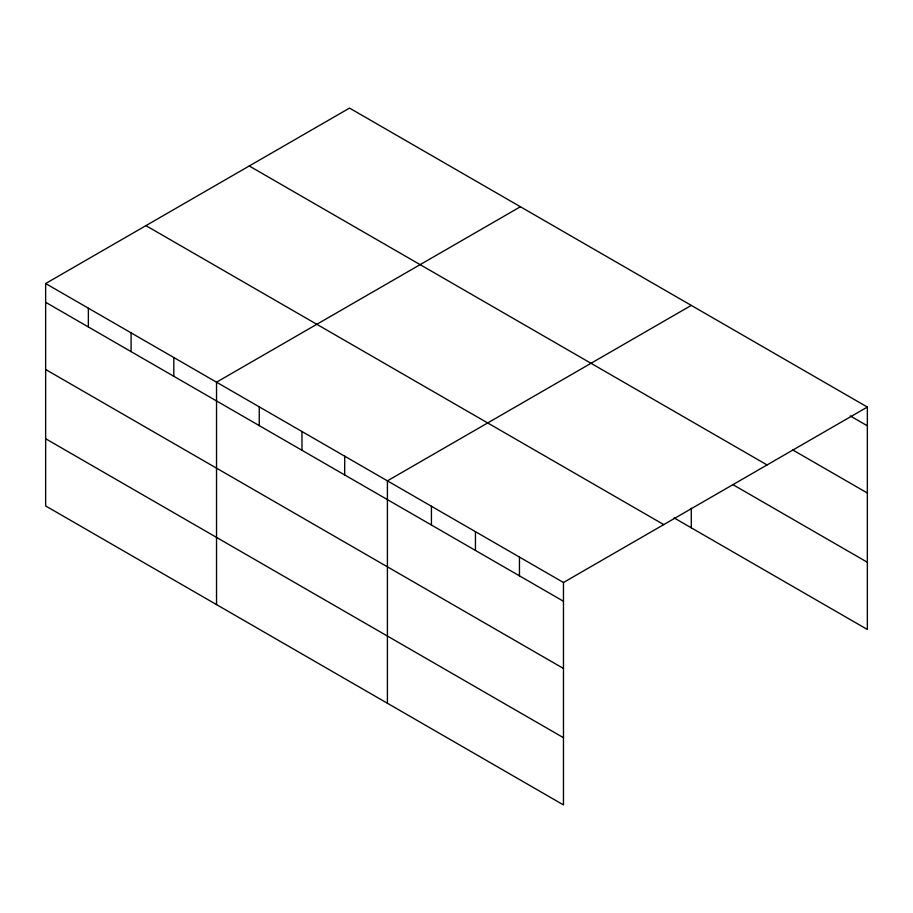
<?xml version="1.0" encoding="UTF-8"?>
<svg xmlns="http://www.w3.org/2000/svg" width="913" height="913" viewBox="0 0 913 913"><rect width="100%" height="100%" fill="white"/><g stroke="black" fill="none" stroke-linecap="round" stroke-linejoin="round"><path stroke-width="1.37" d="M45.65 283.532L563.469 582.494L563.469 804.912L45.65 505.95L45.65 283.532L349.531 108.088L867.35 407.05L867.35 629.468L674.205 517.956M520.41 206.749L216.529 382.193L216.529 604.611M691.289 305.399L387.409 480.843L387.409 703.261M563.469 582.494L867.35 407.05M850.231 415.929L867.35 425.812M792.769 449.961L867.35 493.02M249.249 165.983L767.068 464.945M732.865 484.609L867.35 562.26M145.932 225.637L663.751 524.598M45.65 302.294L563.469 601.256M45.65 369.503L563.469 668.464M45.65 438.742L563.469 737.704M691.289 508.221L691.289 527.817M519.451 557.078L519.451 575.841M475.445 531.674L475.445 550.425M431.427 506.259L431.427 525.021M344.692 456.18L344.692 474.943M301.975 431.518L301.975 450.28M259.246 406.856L259.246 425.618M173.812 357.531L173.812 376.282M131.095 332.868L131.095 351.619M88.367 308.195L88.367 326.957"/></g></svg>
